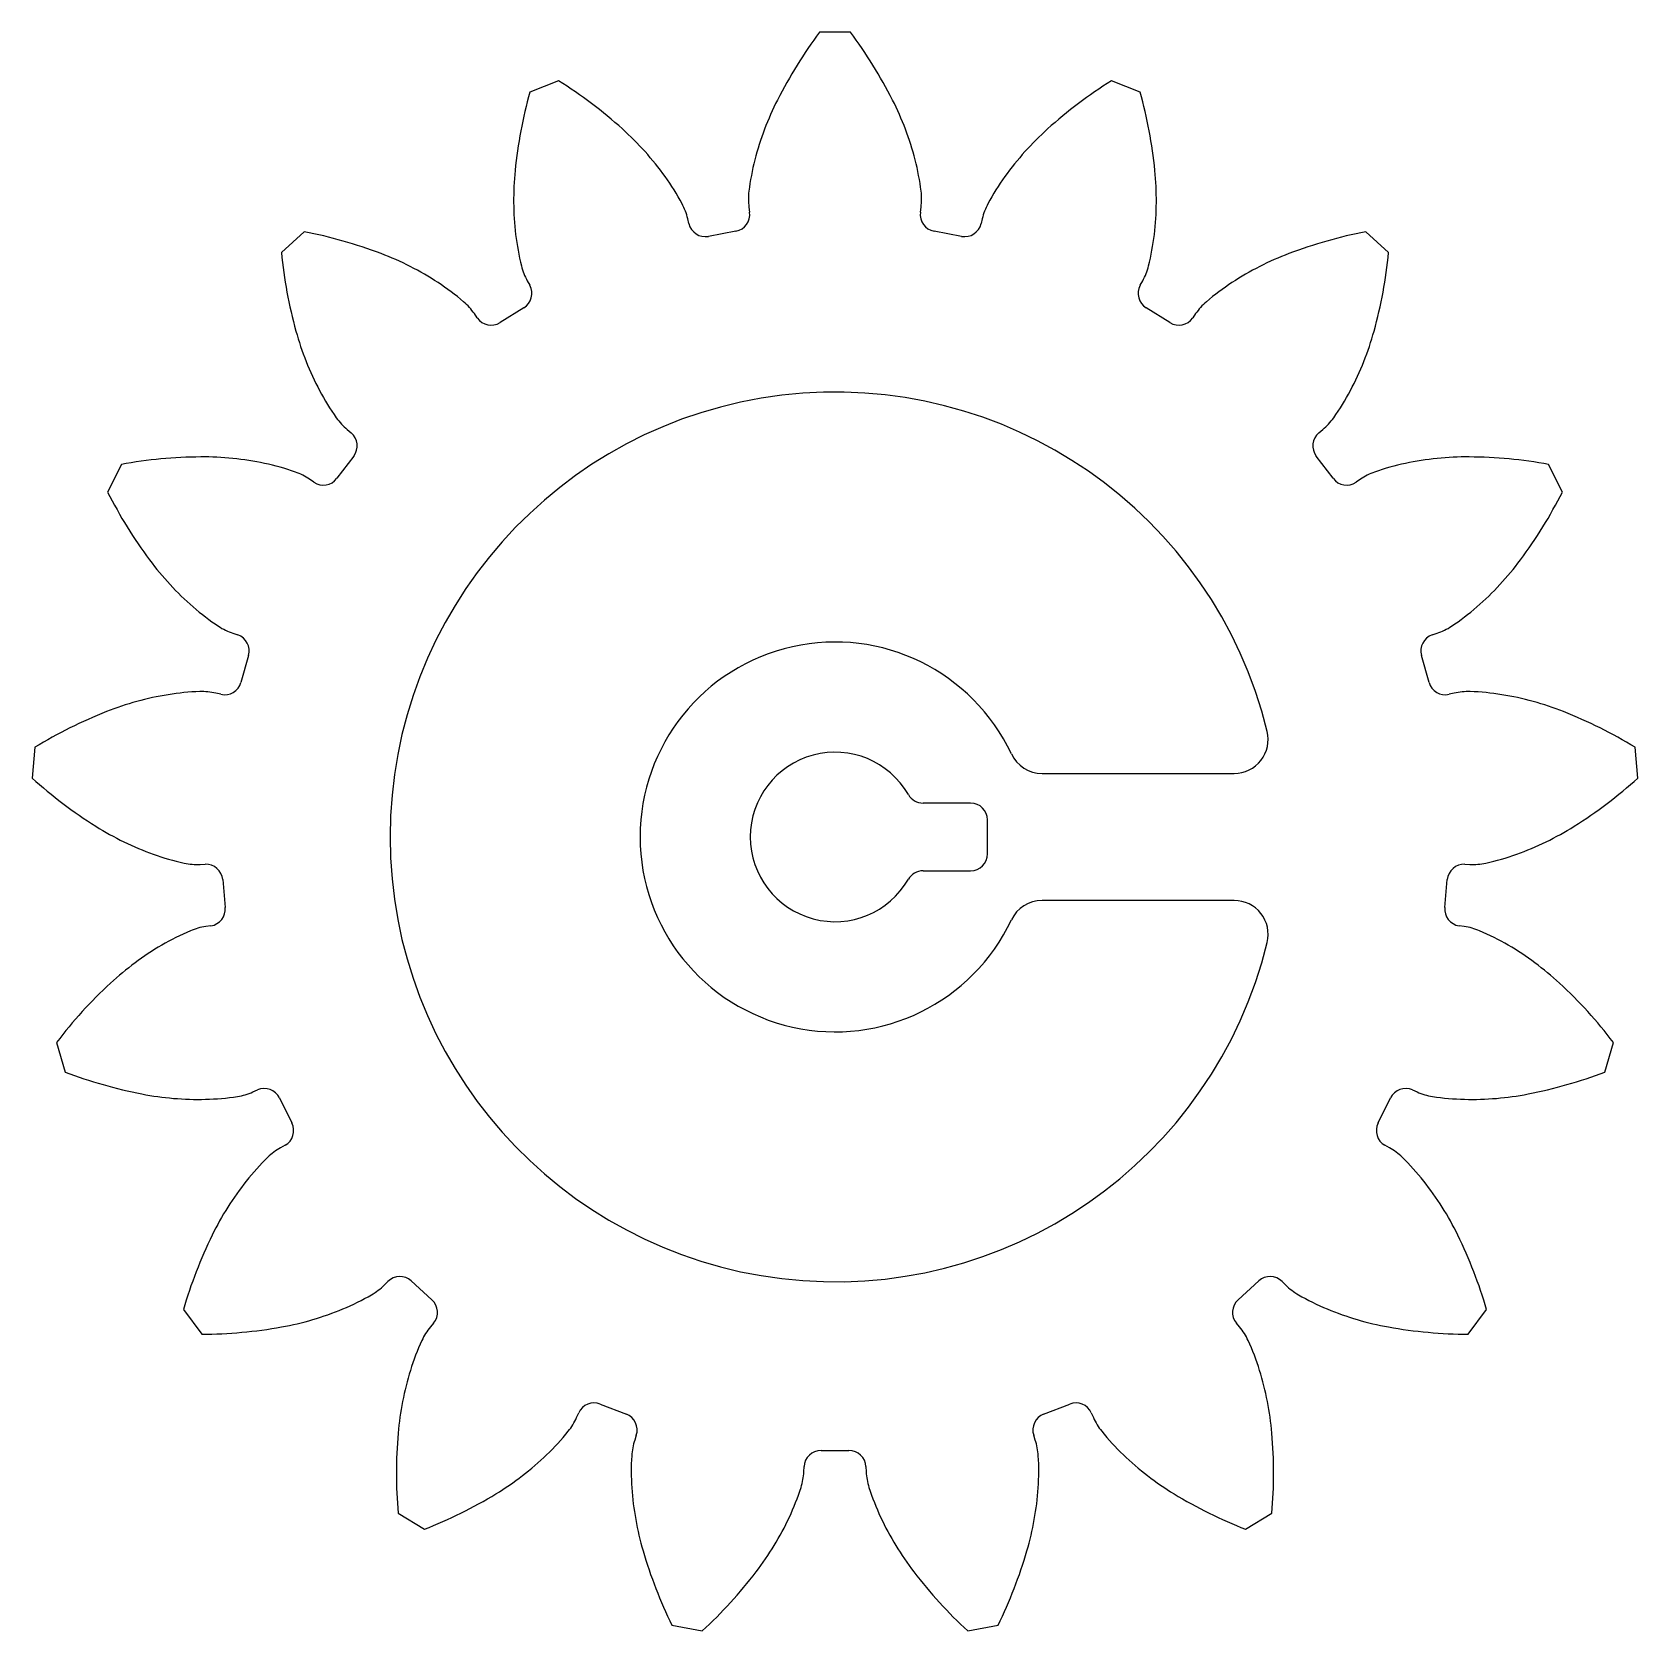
# Model space of a CAD drawing. Header units: metres. Extents: x -95 to 95, y -94 to 95.
import ezdxf

# ---------------------------------------------------------------- set-up
doc = ezdxf.new("R2010")
doc.units = ezdxf.units.M

msp = doc.modelspace()

# ---------------------------------------------------------------- linework, layer by layer
at = {"layer": 'PARAMETRIX'}
for p, q in [((1.8202, 94.9826), (-1.8202, 94.9826)), ((-32.6144, 89.2261), (-36.0089, 87.9111)), ((36.0089, 87.9111), (32.6144, 89.2261)), ((-10.1519, 74.3097), (-10.0713, 73.7195)), ((10.0713, 73.7195), (10.1519, 74.3097)), ((-17.2394, 72.3796), (-17.3774, 72.9591)), ((17.3774, 72.9591), (17.2394, 72.3796)), ((-62.6442, 71.4192), (-65.3345, 68.9667)), ((-11.6854, 71.4828), (-14.9263, 70.877)), ((14.9263, 70.877), (11.6854, 71.4828)), ((65.3345, 68.9667), (62.6442, 71.4192)), ((-36.3102, 65.6245), (-36.0218, 65.1032)), ((36.0218, 65.1032), (36.3102, 65.6245)), ((-42.2217, 61.2644), (-42.5598, 61.7549)), ((-36.7189, 62.4345), (-39.5221, 60.6989)), ((39.5221, 60.6989), (36.7189, 62.4345)), ((42.5598, 61.7549), (42.2217, 61.2644)), ((-57.5645, 48.0763), (-57.1073, 47.6944)), ((57.1073, 47.6944), (57.5645, 48.0763)), ((-84.2136, 43.9667), (-85.8362, 40.708)), ((-56.7933, 44.9541), (-58.7802, 42.323)), ((58.7802, 42.323), (56.7933, 44.9541)), ((85.8362, 40.708), (84.2136, 43.9667)), ((-61.5018, 41.8751), (-61.9943, 42.2103)), ((61.9943, 42.2103), (61.5018, 41.8751)), ((-71.0445, 24.0351), (-70.4802, 23.8442)), ((70.4802, 23.8442), (71.0445, 24.0351)), ((-69.1974, 21.4023), (-70.0997, 18.2311)), ((70.0997, 18.2311), (69.1974, 21.4023)), ((-72.4758, 16.8303), (-73.0561, 16.9651)), ((73.0561, 16.9651), (72.4758, 16.8303)), ((-94.4094, 10.5763), (-94.7453, 6.9515)), ((94.7453, 6.9515), (94.4094, 10.5763)), ((24.4285, 7.5), (47.1169, 7.5)), ((16, 4), (10.3923, 4)), ((18, -2), (18, 2)), ((-74.9295, -3.2522), (-74.3343, -3.2263)), ((74.3343, -3.2263), (74.9295, -3.2522)), ((-72.2561, -5.0399), (-71.9519, -8.3229)), ((10.3923, -4), (16, -4)), ((71.9519, -8.3229), (72.2561, -5.0399)), ((47.1169, -7.5), (24.4285, -7.5)), ((-73.6615, -10.4875), (-74.2512, -10.5714)), ((74.2512, -10.5714), (73.6615, -10.4875)), ((-91.8548, -24.2425), (-90.8586, -27.7439)), ((90.8586, -27.7439), (91.8548, -24.2425)), ((-68.6948, -30.1002), (-68.1492, -29.8611)), ((68.1492, -29.8611), (68.6948, -30.1002)), ((-65.5562, -30.8015), (-64.0866, -33.7529)), ((64.0866, -33.7529), (65.5562, -30.8015)), ((-64.8987, -36.3889), (-65.4184, -36.6802)), ((65.4184, -36.6802), (64.8987, -36.3889)), ((-53.1826, -52.883), (-52.7601, -52.463)), ((-50.0025, -52.4032), (-47.566, -54.6244)), ((47.566, -54.6244), (50.0025, -52.4032)), ((52.7601, -52.463), (53.1826, -52.883)), ((-76.8946, -55.7873), (-74.7008, -58.6923)), ((74.7008, -58.6923), (76.8946, -55.7873)), ((-47.3711, -57.3757), (-47.7504, -57.8351)), ((47.7504, -57.8351), (47.3711, -57.3757)), ((-30.4877, -68.5237), (-30.2455, -67.9794)), ((-27.6958, -66.9275), (-24.6214, -68.1185)), ((24.6214, -68.1185), (27.6958, -66.9275)), ((30.2455, -67.9794), (30.4877, -68.5237)), ((-23.4457, -70.6137), (-23.6334, -71.1791)), ((23.6334, -71.1791), (23.4457, -70.6137)), ((-1.6485, -72.4129), (1.6485, -72.4129)), ((-3.6753, -74.9099), (-3.6461, -74.3149)), ((3.6461, -74.3149), (3.6753, -74.9099)), ((-51.5494, -79.7976), (-48.4543, -81.714)), ((48.4543, -81.714), (51.5494, -79.7976)), ((-19.2422, -93.0308), (-15.6638, -93.6998)), ((15.6638, -93.6998), (19.2422, -93.0308))]:
    msp.add_line(p, q, dxfattribs=at)
for centre, radius, start, end in [((41.9744, 62.2608), 54.6688, 143.2342, 153.1302), ((-41.9744, 62.2608), 54.6688, 26.8698, 36.7658), ((-61.6311, 42.8936), 54.6688, 48.0463, 57.9423), ((61.6311, 42.8936), 54.6688, 122.0577, 131.9537), ((16.6488, 73.2194), 54.6688, 164.4107, 174.3067), ((-16.6488, 73.2194), 54.6688, 5.6933, 15.5893), ((24.4289, 71.1505), 34.9998, 153.1302, 165.5068), ((-24.4289, 71.1505), 34.9998, 14.4932, 26.8698), ((-48.4818, 57.5211), 34.9998, 35.6697, 48.0463), ((48.4818, 57.5211), 34.9998, 131.9537, 144.3303), ((18.7937, 72.6071), 29.1794, 165.5068, 172.9268), ((-18.7937, 72.6071), 29.1794, 7.0732, 14.4932), ((-2.9232, 75.1706), 34.9998, 174.3067, 186.6833), ((-43.7533, 60.9151), 29.1794, 28.2497, 35.6697), ((43.7533, 60.9151), 29.1794, 144.3303, 151.7503), ((2.9232, 75.1706), 34.9998, 353.3167, 5.6933), ((-2.906, 75.2997), 7.3133, 172.9268, 187.7794), ((2.906, 75.2997), 7.3133, 352.2206, 7.0732), ((-24.4916, 71.2646), 7.3133, 13.3971, 28.2497), ((24.4916, 71.2646), 7.3133, 151.7503, 166.6029), ((-15.2938, 72.843), 2, 193.3971, 280.5882), ((-12.0529, 73.4488), 2, 280.5882, 7.7794), ((12.0529, 73.4488), 2, 172.2206, 259.4118), ((15.2938, 72.843), 2, 259.4118, 346.6029), ((-72.9643, 17.7333), 54.6688, 69.2228, 79.1188), ((-8.7041, 74.4932), 29.1794, 186.6833, 194.1033), ((8.7041, 74.4932), 29.1794, 345.8967, 353.3167), ((72.9643, 17.7333), 54.6688, 100.8812, 110.7772), ((-10.9254, 74.2892), 54.6688, 185.5871, 195.4831), ((-65.987, 36.1232), 34.9998, 56.8462, 69.2228), ((65.987, 36.1232), 34.9998, 110.7772, 123.1538), ((10.9254, 74.2892), 54.6688, 344.5169, 354.4129), ((-29.9111, 69.1651), 7.3133, 194.1033, 208.9559), ((29.9111, 69.1651), 7.3133, 331.0441, 345.8967), ((-62.8038, 40.9961), 29.1794, 49.4261, 56.8462), ((-37.7717, 64.135), 2, 301.7647, 28.9559), ((37.7717, 64.135), 2, 151.0441, 238.2353), ((62.8038, 40.9961), 29.1794, 123.1538, 130.5739), ((-48.5815, 57.6049), 7.3133, 34.5736, 49.4261), ((48.5815, 57.6049), 7.3133, 130.5739, 145.4264), ((-40.5749, 62.3993), 2, 214.5736, 301.7647), ((40.5749, 62.3993), 2, 238.2353, 325.4264), ((-29.8806, 69.0385), 34.9998, 195.4831, 207.8597), ((29.8806, 69.0385), 34.9998, 332.1403, 344.5169), ((-35.0264, 66.3186), 29.1794, 207.8597, 215.2798), ((0, 0), 52.5, 13.7162, 346.2838), ((35.0264, 66.3186), 29.1794, 324.7202, 332.1403), ((-52.8766, 53.6894), 7.3133, 215.2798, 230.1323), ((52.8766, 53.6894), 7.3133, 309.8677, 324.7202), ((-58.3893, 46.1593), 2, 322.9412, 50.1323), ((58.3893, 46.1593), 2, 129.8677, 217.0588), ((-74.4432, -9.8219), 54.6688, 90.3992, 100.2952), ((-74.5802, 9.8466), 34.9998, 78.0226, 90.3992), ((-73.3723, 15.5403), 29.1794, 70.6026, 78.0226), ((73.3723, 15.5403), 29.1794, 101.9774, 109.3974), ((74.5802, 9.8466), 34.9998, 89.6008, 101.9774), ((74.4432, -9.8219), 54.6688, 79.7048, 89.6008), ((-66.1102, 36.1653), 7.3133, 55.75, 70.6026), ((-60.3762, 43.5282), 2, 235.75, 322.9412), ((60.3762, 43.5282), 2, 217.0588, 304.25), ((66.1102, 36.1653), 7.3133, 109.3974, 124.25), ((-37.024, 65.3259), 54.6688, 206.7636, 216.6596), ((37.024, 65.3259), 54.6688, 323.3404, 333.2364), ((-52.8024, 53.5824), 34.9998, 216.6596, 229.0362), ((52.8024, 53.5824), 34.9998, 310.9638, 323.3404), ((-56.6182, 49.1872), 29.1794, 229.0362, 236.4562), ((56.6182, 49.1872), 29.1794, 303.5438, 310.9638), ((-68.7008, 30.9626), 7.3133, 236.4562, 251.3088), ((68.7008, 30.9626), 7.3133, 288.6912, 303.5438), ((-71.1211, 21.9496), 2, 344.1176, 71.3088), ((0, 0), 23, 25.2093, 334.7907), ((71.1211, 21.9496), 2, 108.6912, 195.8824), ((-74.0315, -12.0142), 29.1794, 91.7791, 99.1991), ((-74.7103, 9.8413), 7.3133, 76.9265, 91.7791), ((-72.0234, 18.7785), 2, 256.9265, 344.1176), ((72.0234, 18.7785), 2, 195.8824, 283.0735), ((74.7103, 9.8413), 7.3133, 88.2209, 103.0735), ((74.0315, -12.0142), 29.1794, 80.8009, 88.2209), ((-73.101, -17.7598), 34.9998, 99.1991, 111.5757), ((73.101, -17.7598), 34.9998, 68.4243, 80.8009), ((-65.8681, -36.0506), 54.6688, 111.5757, 121.4717), ((65.8681, -36.0506), 54.6688, 58.5283, 68.4243), ((47.1169, 11.5), 4, 270, 13.7162), ((0, 0), 10, 30, 330), ((24.4285, 11.5), 4, 205.2093, 270), ((-58.1223, 47.54), 54.6688, 227.9401, 237.8361), ((58.1223, 47.54), 54.6688, 302.1639, 312.0599), ((10.3923, 6), 2, 210, 270), ((16, 2), 2, 360, 90), ((-68.593, 30.8897), 34.9998, 237.8361, 250.2127), ((68.593, 30.8897), 34.9998, 289.7873, 302.1639), ((-70.5633, 25.4129), 29.1794, 250.2127, 257.6327), ((-75.2466, 4.0542), 7.3133, 257.6327, 272.4853), ((-74.2476, -5.2245), 2, 5.2941, 92.4853), ((16, -2), 2, 270, 360), ((74.2476, -5.2245), 2, 87.5147, 174.7059), ((75.2466, 4.0542), 7.3133, 267.5147, 282.3673), ((70.5633, 25.4129), 29.1794, 282.3673, 289.7873), ((10.3923, -6), 2, 90, 150), ((24.4285, -11.5), 4, 90, 154.7907), ((47.1169, -11.5), 4, 346.2838, 90), ((-73.9434, -8.5074), 2, 278.103, 5.2941), ((73.9434, -8.5074), 2, 174.7059, 261.897), ((-64.6923, -37.9462), 29.1794, 112.9555, 120.3756), ((-73.2204, -17.8117), 7.3133, 98.103, 112.9555), ((73.2204, -17.8117), 7.3133, 67.0445, 81.897), ((64.6923, -37.9462), 29.1794, 59.6244, 67.0445), ((-61.7491, -42.9676), 34.9998, 120.3756, 132.7522), ((61.7491, -42.9676), 34.9998, 47.2478, 59.6244), ((-48.3972, -57.4105), 54.6688, 132.7522, 142.6482), ((48.3972, -57.4105), 54.6688, 37.3518, 47.2478), ((-71.3709, 23.3336), 54.6688, 249.1165, 259.0125), ((71.3709, 23.3336), 54.6688, 280.9875, 290.8835), ((-71.6299, -23.4018), 7.3133, 278.8092, 293.6617), ((-67.3465, -31.693), 2, 26.4706, 113.6617), ((67.3465, -31.693), 2, 66.3383, 153.5294), ((71.6299, -23.4018), 7.3133, 246.3383, 261.1908), ((-75.1197, 4.0251), 34.9998, 259.0125, 271.3891), ((-74.9786, -1.7936), 29.1794, 271.3891, 278.8092), ((74.9786, -1.7936), 29.1794, 261.1908, 268.6109), ((75.1197, 4.0251), 34.9998, 268.6109, 280.9875), ((-65.8769, -34.6444), 2, 299.2794, 26.4706), ((65.8769, -34.6444), 2, 153.5294, 240.7206), ((-46.616, -58.7533), 29.1794, 134.132, 141.552), ((-61.8417, -43.0592), 7.3133, 119.2794, 134.132), ((61.8417, -43.0592), 7.3133, 45.868, 60.7206), ((46.616, -58.7533), 29.1794, 38.448, 45.868), ((-42.0576, -62.3725), 34.9998, 141.552, 153.9286), ((42.0576, -62.3725), 34.9998, 26.0714, 38.448), ((-24.39, -71.0168), 54.6688, 153.9286, 163.8246), ((24.39, -71.0168), 54.6688, 16.1754, 26.0714), ((-58.3392, -47.6972), 7.3133, 299.9856, 314.8382), ((-51.3499, -53.8812), 2, 47.6471, 134.8382), ((51.3499, -53.8812), 2, 45.1618, 132.3529), ((58.3392, -47.6972), 7.3133, 225.1618, 240.0144), ((-69.2675, -28.7579), 29.1794, 292.5656, 299.9856), ((-48.9134, -56.1024), 2, 320.4559, 47.6471), ((48.9134, -56.1024), 2, 132.3529, 219.5441), ((69.2675, -28.7579), 29.1794, 240.0144, 247.4344), ((-71.501, -23.383), 34.9998, 280.189, 292.5656), ((71.501, -23.383), 34.9998, 247.4344, 259.811), ((-74.9804, -4.0242), 54.6688, 270.293, 280.189), ((-42.1109, -62.4913), 7.3133, 140.4559, 155.3085), ((42.1109, -62.4913), 7.3133, 24.6915, 39.5441), ((74.9804, -4.0242), 54.6688, 259.811, 269.707), ((-22.244, -71.6255), 29.1794, 155.3085, 162.7285), ((22.244, -71.6255), 29.1794, 17.2715, 24.6915), ((-16.686, -73.3535), 34.9998, 162.7285, 175.1051), ((16.686, -73.3535), 34.9998, 4.8949, 17.2715), ((-28.4182, -68.7924), 2, 68.8235, 156.0147), ((-25.3438, -69.9835), 2, 341.6324, 68.8235), ((25.3438, -69.9835), 2, 111.1765, 198.3676), ((28.4182, -68.7924), 2, 23.9853, 111.1765), ((-37.1695, -65.5509), 7.3133, 321.1621, 336.0147), ((37.1695, -65.5509), 7.3133, 203.9853, 218.8379), ((2.9113, -75.0319), 54.6688, 175.1051, 185.0011), ((-54.2015, -51.8382), 29.1794, 313.7421, 321.1621), ((-16.6928, -73.4836), 7.3133, 161.6324, 176.4849), ((16.6928, -73.4836), 7.3133, 3.5151, 18.3676), ((54.2015, -51.8382), 29.1794, 218.8379, 226.2579), ((-2.9113, -75.0319), 54.6688, 354.9989, 4.8949), ((-58.2258, -47.6332), 34.9998, 301.3655, 313.7421), ((5.1322, -74.8242), 29.1794, 176.4849, 183.905), ((-1.6485, -74.4129), 2, 90, 177.1911), ((1.6485, -74.4129), 2, 2.8089, 90), ((-5.1322, -74.8242), 29.1794, 356.095, 3.5151), ((58.2258, -47.6332), 34.9998, 226.2579, 238.6345), ((-10.9798, -74.5515), 7.3133, 342.3386, 357.1911), ((10.9798, -74.5515), 7.3133, 182.8089, 197.6614), ((-68.4634, -30.8385), 54.6688, 291.4695, 301.3655), ((10.9391, -74.4278), 34.9998, 183.905, 196.2816), ((-31.8152, -67.9175), 29.1794, 334.9185, 342.3386), ((31.8152, -67.9175), 29.1794, 197.6614, 205.0815), ((-10.9391, -74.4278), 34.9998, 343.7184, 356.095), ((68.4634, -30.8385), 54.6688, 238.6345, 248.5305), ((-37.0869, -65.4502), 34.9998, 322.542, 334.9185), ((37.0869, -65.4502), 34.9998, 205.0815, 217.458), ((29.8193, -68.9135), 54.6688, 196.2816, 206.1776), ((-29.8193, -68.9135), 54.6688, 333.8224, 343.7184), ((-52.7001, -53.4879), 54.6688, 312.646, 322.542), ((52.7001, -53.4879), 54.6688, 217.458, 227.354)]:
    msp.add_arc(centre, radius, start, end, dxfattribs=at)

doc.saveas('drawing.dxf')
